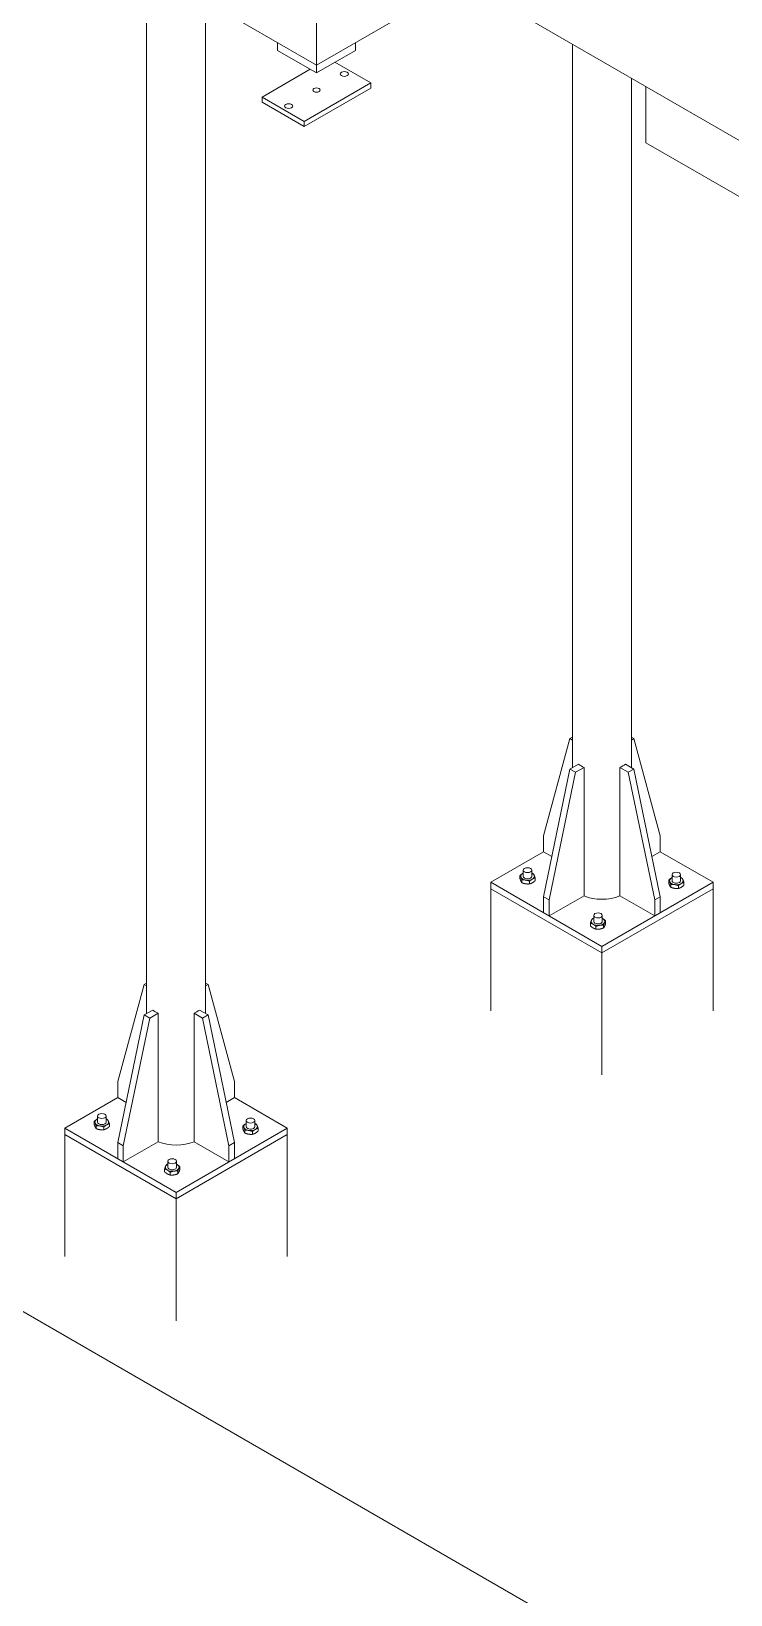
# Model space of a CAD drawing. Header units: millimetres. Extents: x -312439 to 477422, y -331570 to 212570.
# Drawn here: x 413909 to 414454, y 105990 to 107208 of the extents above; entities that cross this region are included whole.
import ezdxf

# ---------------------------------------------------------------- set-up
doc = ezdxf.new("R2010")
doc.units = ezdxf.units.MM

msp = doc.modelspace()

# ---------------------------------------------------------------- linework, layer by layer
at = {"color": 0, "linetype": 'Continuous', "lineweight": 0, "extrusion": (8.40036e-17, 0.816497, 0.57735)}
for p, q in [((411224.437, 107756.804), (414386.52, 105931.175)), ((413517.678, 107667.014), (415261.64, 106660.138)), ((414044.587, 107279.538), (414044.587, 106442.904)), ((413998.657, 107253.02), (413998.657, 106442.904)), ((414244.832, 107247.192), (414130.983, 107181.461)), ((414130.983, 107181.461), (414044.587, 107231.342)), ((414130.983, 107231.463), (414130.983, 107181.461)), ((414100.674, 107193.009), (414100.674, 107198.96)), ((414161.298, 107193.009), (414161.298, 107198.964)), ((414330.281, 107197.858), (414330.281, 106634.367)), ((414100.674, 107193.009), (414130.986, 107175.508)), ((414130.986, 107175.508), (414161.298, 107193.009)), ((414145.352, 107183.802), (414173.391, 107167.614)), ((414088.516, 107156.614), (414126.114, 107178.321)), ((414130.986, 107175.508), (414130.986, 107181.463)), ((414376.211, 107171.34), (414376.211, 106634.367)), ((414173.391, 107167.614), (414121.427, 107137.613)), ((414173.391, 107163.614), (414121.427, 107133.613)), ((414173.391, 107163.614), (414173.391, 107167.614)), ((414387.476, 107121.078), (414387.476, 107164.837)), ((414088.516, 107152.614), (414088.516, 107156.614)), ((414121.427, 107137.613), (414088.516, 107156.614)), ((414121.427, 107133.613), (414088.516, 107152.614)), ((414121.427, 107133.613), (414121.427, 107137.613)), ((414387.476, 107121.078), (414574.971, 107012.828)), ((414307.777, 106581.373), (414328.347, 106657.001)), ((414330.281, 106658.118), (414328.347, 106657.001)), ((414328.347, 106657.001), (414330.281, 106655.884)), ((414378.145, 106657.001), (414376.211, 106658.118)), ((414378.145, 106657.001), (414376.211, 106655.884)), ((414398.714, 106581.373), (414378.145, 106657.001)), ((414328.347, 106633.25), (414334.987, 106637.084)), ((414378.145, 106633.25), (414371.505, 106637.084)), ((414307.777, 106533.871), (414328.347, 106633.25)), ((414312.108, 106531.37), (414332.677, 106630.75)), ((414328.347, 106633.25), (414332.677, 106630.75)), ((414332.677, 106630.75), (414339.317, 106634.584)), ((414339.317, 106534.579), (414339.317, 106634.584)), ((414373.815, 106630.75), (414367.174, 106634.584)), ((414367.174, 106634.584), (414367.174, 106534.579)), ((414373.815, 106630.75), (414378.145, 106633.25)), ((414394.384, 106531.37), (414373.815, 106630.75)), ((414398.714, 106533.871), (414378.145, 106633.25)), ((414307.777, 106568.872), (414307.777, 106581.373)), ((414398.714, 106568.872), (414398.714, 106581.373)), ((414266.639, 106545.121), (414307.777, 106568.872)), ((414314.249, 106565.136), (414307.777, 106568.872)), ((414392.243, 106565.136), (414398.714, 106568.872)), ((414398.714, 106568.872), (414439.852, 106545.121)), ((414289.361, 106548.183), (414289.361, 106550.346)), ((414291.969, 106549.815), (414291.969, 106554.533)), ((414298.636, 106549.815), (414298.636, 106554.533)), ((414407.855, 106546.307), (414407.855, 106551.025)), ((414414.523, 106546.307), (414414.523, 106551.025)), ((414353.246, 106495.119), (414266.639, 106545.121)), ((414266.639, 106545.121), (414266.639, 106445.117)), ((414266.639, 106540.121), (414353.246, 106490.119)), ((414290.953, 106544.752), (414290.953, 106546.916)), ((414296.895, 106543.833), (414296.895, 106545.996)), ((414301.244, 106546.345), (414301.244, 106548.508)), ((414439.852, 106545.121), (414353.246, 106495.119)), ((414353.246, 106490.119), (414439.852, 106540.121)), ((414405.247, 106544.674), (414405.247, 106546.838)), ((414406.839, 106541.244), (414406.839, 106543.407)), ((414412.781, 106540.325), (414412.781, 106542.488)), ((414417.131, 106542.836), (414417.131, 106544.999)), ((414439.852, 106545.121), (414439.852, 106445.117)), ((414307.777, 106533.871), (414312.108, 106531.37)), ((414307.777, 106521.37), (414307.777, 106533.871)), ((414339.317, 106534.579), (414312.108, 106518.87)), ((414312.108, 106518.87), (414312.108, 106531.37)), ((414367.174, 106534.579), (414394.384, 106518.87)), ((414394.384, 106531.37), (414398.714, 106533.871)), ((414394.384, 106518.87), (414394.384, 106531.37)), ((414398.714, 106521.37), (414398.714, 106533.871)), ((414346.873, 106514.608), (414346.873, 106519.325)), ((414353.541, 106514.608), (414353.541, 106519.325)), ((414356.149, 106512.975), (414356.149, 106515.138)), ((414344.265, 106511.137), (414344.265, 106513.3)), ((414348.615, 106508.625), (414348.615, 106510.788)), ((414354.557, 106509.545), (414354.557, 106511.708)), ((414353.246, 106495.119), (414353.246, 106395.114)), ((413976.154, 106389.91), (413996.723, 106465.538)), ((413998.657, 106466.655), (413996.723, 106465.538)), ((413996.723, 106465.538), (413998.657, 106464.421)), ((414046.522, 106465.538), (414044.587, 106466.655)), ((414046.522, 106465.538), (414044.587, 106464.421)), ((414067.091, 106389.91), (414046.522, 106465.538)), ((413976.154, 106342.408), (413996.723, 106441.787)), ((413996.723, 106441.787), (414003.363, 106445.621)), ((413996.723, 106441.787), (414001.053, 106439.287)), ((414001.053, 106439.287), (414007.694, 106443.121)), ((414007.694, 106343.116), (414007.694, 106443.121)), ((414042.191, 106439.287), (414035.551, 106443.121)), ((414035.551, 106443.121), (414035.551, 106343.116)), ((414046.522, 106441.787), (414039.881, 106445.621)), ((414042.191, 106439.287), (414046.522, 106441.787)), ((414067.091, 106342.408), (414046.522, 106441.787)), ((413980.484, 106339.908), (414001.053, 106439.287)), ((414062.76, 106339.908), (414042.191, 106439.287)), ((413976.154, 106377.409), (413976.154, 106389.91)), ((414067.091, 106377.409), (414067.091, 106389.91)), ((413935.016, 106353.658), (413976.154, 106377.409)), ((413982.625, 106373.673), (413976.154, 106377.409)), ((414060.62, 106373.673), (414067.091, 106377.409)), ((414067.091, 106377.409), (414108.229, 106353.658)), ((413957.737, 106356.72), (413957.737, 106358.883)), ((413959.329, 106353.29), (413959.329, 106355.453)), ((413960.345, 106358.353), (413960.345, 106363.07)), ((413967.013, 106358.353), (413967.013, 106363.07)), ((413969.621, 106354.882), (413969.621, 106357.045)), ((414073.624, 106353.212), (414073.624, 106355.375)), ((414076.232, 106354.844), (414076.232, 106359.562)), ((414082.9, 106354.844), (414082.9, 106359.562)), ((414021.622, 106303.656), (413935.016, 106353.658)), ((413935.016, 106353.658), (413935.016, 106253.654)), ((413935.016, 106348.658), (414021.622, 106298.656)), ((413965.271, 106352.37), (413965.271, 106354.533)), ((414007.694, 106343.116), (413980.484, 106327.407)), ((414108.229, 106353.658), (414021.622, 106303.656)), ((414021.622, 106298.656), (414108.229, 106348.658)), ((414035.551, 106343.116), (414062.76, 106327.407)), ((414075.216, 106349.781), (414075.216, 106351.944)), ((414081.158, 106348.862), (414081.158, 106351.025)), ((414085.508, 106351.373), (414085.508, 106353.536)), ((414108.229, 106353.658), (414108.229, 106253.654)), ((413976.154, 106342.408), (413980.484, 106339.908)), ((413976.154, 106329.907), (413976.154, 106342.408)), ((413980.484, 106327.407), (413980.484, 106339.908)), ((414062.76, 106339.908), (414067.091, 106342.408)), ((414062.76, 106327.407), (414062.76, 106339.908)), ((414067.091, 106329.907), (414067.091, 106342.408)), ((414012.642, 106319.674), (414012.642, 106321.837)), ((414015.25, 106323.145), (414015.25, 106327.862)), ((414016.992, 106317.162), (414016.992, 106319.326)), ((414021.918, 106323.145), (414021.918, 106327.862)), ((414022.934, 106318.082), (414022.934, 106320.245)), ((414024.526, 106321.512), (414024.526, 106323.675)), ((414021.622, 106303.656), (414021.622, 106203.651))]:
    msp.add_line(p, q, dxfattribs=at)
at = {"color": 0, "linetype": 'Continuous', "lineweight": 0}
for centre, major_axis in [((414152.605, 107174.615), (3.215, 0)), ((414130.953, 107162.114), (2.909, 0)), ((414109.302, 107149.613), (3.215, 0)), ((414295.302, 106554.533), (-3.334, 0)), ((414411.189, 106551.025), (3.334, 0)), ((414350.207, 106519.325), (3.334, 0)), ((413963.679, 106363.07), (-3.334, 0)), ((414079.566, 106359.562), (3.334, 0)), ((414018.584, 106327.862), (3.334, 0))]:
    msp.add_ellipse(centre, major_axis=major_axis, ratio=0.57735027, dxfattribs=at)
for centre, major_axis, start_param, end_param in [((414353.246, 106645.126), (22.965, 0), 3.79325923, 4.06072241), ((414353.246, 106645.126), (-22.965, 0), 2.2224629, 2.48992608), ((414295.302, 106549.815), (5.327, 0), 2.35619449, 3.40339204), ((414295.302, 106549.815), (5.327, 0), 2.24694203, 2.35619449), ((414295.302, 106549.815), (5.327, 0), 0.26179939, 0.89465062), ((414295.302, 106549.815), (5.327, 0), 5.49778714, 6.54498469), ((414295.302, 106549.815), (5.327, 0), 3.40339204, 4.45058959), ((414295.302, 106549.815), (-3.334, 0), 0, 3.14159265), ((414295.302, 106549.815), (5.327, 0), 4.45058959, 5.49778714), ((414411.189, 106546.307), (-5.327, 0), 5.49778714, 6.54498469), ((414411.189, 106546.307), (-5.327, 0), 0.26179939, 1.30899694), ((414411.189, 106546.307), (-5.327, 0), 5.38853468, 5.49778714), ((414411.189, 106546.307), (3.334, 0), 3.14159265, 5.49778714), ((414411.189, 106546.307), (-5.327, 0), 1.30899694, 2.35619449), ((414411.189, 106546.307), (3.334, 0), 5.49778714, 6.28318531), ((414411.189, 106546.307), (-5.327, 0), 3.40339204, 4.03624328), ((414411.189, 106546.307), (-5.327, 0), 2.35619449, 3.40339204), ((414353.246, 106545.121), (-22.965, 0), 0.91912975, 2.2224629), ((414350.207, 106514.608), (5.327, 0), 2.87979327, 3.92699082), ((414350.207, 106514.608), (5.327, 0), 2.24694203, 2.87979327), ((414350.207, 106514.608), (3.334, 0), 3.14159265, 3.92699082), ((414350.207, 106514.608), (3.334, 0), 3.92699082, 6.28318531), ((414350.207, 106514.608), (5.327, 0), 4.97418837, 6.02138592), ((414350.207, 106514.608), (5.327, 0), 0.78539816, 0.89465062), ((414350.207, 106514.608), (5.327, 0), 6.02138592, 7.06858347), ((414350.207, 106514.608), (5.327, 0), 3.92699082, 4.97418837), ((414021.622, 106453.663), (22.965, 0), 3.79325923, 4.06072241), ((414021.622, 106453.663), (-22.965, 0), 2.2224629, 2.48992608), ((413963.679, 106358.353), (5.327, 0), 2.35619449, 3.40339204), ((413963.679, 106358.353), (5.327, 0), 3.40339204, 4.45058959), ((413963.679, 106358.353), (5.327, 0), 2.24694203, 2.35619449), ((413963.679, 106358.353), (-3.334, 0), 0, 3.14159265), ((413963.679, 106358.353), (5.327, 0), 4.45058959, 5.49778714), ((413963.679, 106358.353), (5.327, 0), 0.26179939, 0.89465062), ((413963.679, 106358.353), (5.327, 0), 5.49778714, 6.54498469), ((414079.566, 106354.844), (-5.327, 0), 5.49778714, 6.54498469), ((414079.566, 106354.844), (-5.327, 0), 5.38853468, 5.49778714), ((414079.566, 106354.844), (-5.327, 0), 3.40339204, 4.03624328), ((414079.566, 106354.844), (-5.327, 0), 2.35619449, 3.40339204), ((414021.622, 106353.658), (-22.965, 0), 0.91912975, 2.2224629), ((414079.566, 106354.844), (-5.327, 0), 0.26179939, 1.30899694), ((414079.566, 106354.844), (3.334, 0), 3.14159265, 5.49778714), ((414079.566, 106354.844), (-5.327, 0), 1.30899694, 2.35619449), ((414079.566, 106354.844), (3.334, 0), 5.49778714, 6.28318531), ((414018.584, 106323.145), (5.327, 0), 2.87979327, 3.92699082), ((414018.584, 106323.145), (5.327, 0), 2.24694203, 2.87979327), ((414018.584, 106323.145), (5.327, 0), 3.92699082, 4.97418837), ((414018.584, 106323.145), (3.334, 0), 3.14159265, 3.92699082), ((414018.584, 106323.145), (3.334, 0), 3.92699082, 6.28318531), ((414018.584, 106323.145), (5.327, 0), 4.97418837, 6.02138592), ((414018.584, 106323.145), (5.327, 0), 0.78539816, 0.89465062), ((414018.584, 106323.145), (5.327, 0), 6.02138592, 7.06858347)]:
    msp.add_ellipse(centre, major_axis=major_axis, ratio=0.57735027, start_param=start_param, end_param=end_param, dxfattribs=at)
for points, weights in [([(414289.361, 106550.346), (414290.526, 106551.408), (414291.535, 106551.99)], [1, 1.0379548493, 1]), ([(414290.157, 106549.019), (414289.787, 106549.815), (414289.361, 106550.346)], [1, 1.0379548493, 1]), ([(414291.535, 106551.99), (414291.751, 106552.115), (414291.969, 106552.224)], [1, 1.00788270894, 1.01249115378]), ([(414298.636, 106552.309), (414299.125, 106552.149), (414299.652, 106551.938)], [1.01660040172, 1.01226104367, 1]), ([(414299.652, 106551.938), (414300.079, 106551.408), (414300.448, 106550.612)], [1, 1.0379548493, 1]), ([(414300.448, 106550.612), (414300.818, 106549.815), (414301.244, 106548.508)], [1, 1.0379548493, 1]), ([(414289.361, 106548.183), (414289.787, 106546.875), (414290.157, 106546.079)], [1, 1.0379548493, 1]), ([(414290.953, 106546.916), (414290.526, 106548.223), (414290.157, 106549.019)], [1, 1.0379548493, 1]), ([(414290.157, 106546.079), (414290.526, 106545.283), (414290.953, 106544.752)], [1, 1.0379548493, 1]), ([(414293.924, 106546.845), (414292.545, 106547.058), (414290.953, 106546.916)], [1, 1.0379548493, 1]), ([(414290.953, 106544.752), (414292.545, 106544.118), (414293.924, 106543.904)], [1, 1.0379548493, 1]), ([(414296.895, 106545.996), (414295.302, 106546.631), (414293.924, 106546.845)], [1, 1.0379548493, 1]), ([(414293.924, 106543.904), (414295.302, 106543.691), (414296.895, 106543.833)], [1, 1.0379548493, 1]), ([(414299.07, 106547.641), (414298.06, 106547.058), (414296.895, 106545.996)], [1, 1.0379548493, 1]), ([(414296.895, 106543.833), (414298.06, 106544.118), (414299.07, 106544.7)], [1, 1.0379548493, 1]), ([(414301.244, 106548.508), (414300.079, 106548.223), (414299.07, 106547.641)], [1, 1.0379548493, 1]), ([(414299.07, 106544.7), (414300.079, 106545.283), (414301.244, 106546.345)], [1, 1.0379548493, 1]), ([(414405.247, 106546.838), (414406.413, 106547.899), (414407.422, 106548.482)], [1, 1.0379548493, 1]), ([(414406.043, 106545.511), (414405.674, 106546.307), (414405.247, 106546.838)], [1, 1.0379548493, 1]), ([(414405.247, 106544.674), (414405.674, 106543.367), (414406.043, 106542.571)], [1, 1.0379548493, 1]), ([(414406.839, 106543.407), (414406.413, 106544.715), (414406.043, 106545.511)], [1, 1.0379548493, 1]), ([(414406.043, 106542.571), (414406.413, 106541.775), (414406.839, 106541.244)], [1, 1.0379548493, 1]), ([(414409.81, 106543.336), (414408.432, 106543.549), (414406.839, 106543.407)], [1, 1.0379548493, 1]), ([(414406.839, 106541.244), (414408.432, 106540.609), (414409.81, 106540.396)], [1, 1.0379548493, 1]), ([(414407.422, 106548.482), (414407.638, 106548.606), (414407.855, 106548.715)], [1, 1.00788270894, 1.01249115378]), ([(414412.781, 106542.488), (414411.189, 106543.123), (414409.81, 106543.336)], [1, 1.0379548493, 1]), ([(414409.81, 106540.396), (414411.189, 106540.182), (414412.781, 106540.325)], [1, 1.0379548493, 1]), ([(414414.956, 106544.132), (414413.947, 106543.549), (414412.781, 106542.488)], [1, 1.0379548493, 1]), ([(414412.781, 106540.325), (414413.947, 106540.609), (414414.956, 106541.192)], [1, 1.0379548493, 1]), ([(414414.523, 106548.8), (414415.012, 106548.64), (414415.539, 106548.43)], [1.01660040172, 1.01226104367, 1]), ([(414417.131, 106544.999), (414415.966, 106544.715), (414414.956, 106544.132)], [1, 1.0379548493, 1]), ([(414414.956, 106541.192), (414415.966, 106541.775), (414417.131, 106542.836)], [1, 1.0379548493, 1]), ([(414415.539, 106548.43), (414415.966, 106547.899), (414416.335, 106547.103)], [1, 1.0379548493, 1]), ([(414416.335, 106547.103), (414416.705, 106546.307), (414417.131, 106544.999)], [1, 1.0379548493, 1]), ([(414344.265, 106513.3), (414344.692, 106514.608), (414345.061, 106515.404)], [1, 1.0379548493, 1]), ([(414345.061, 106515.404), (414345.431, 106516.2), (414345.857, 106516.73)], [1, 1.0379548493, 1]), ([(414345.857, 106516.73), (414346.385, 106516.941), (414346.873, 106517.101)], [1, 1.01226104367, 1.01660040172]), ([(414353.541, 106517.016), (414353.758, 106516.907), (414353.974, 106516.782)], [1.01249115378, 1.00788270894, 1]), ([(414353.974, 106516.782), (414354.984, 106516.2), (414356.149, 106515.138)], [1, 1.0379548493, 1]), ([(414355.353, 106513.811), (414354.984, 106513.015), (414354.557, 106511.708)], [1, 1.0379548493, 1]), ([(414356.149, 106515.138), (414355.723, 106514.608), (414355.353, 106513.811)], [1, 1.0379548493, 1]), ([(414346.44, 106512.433), (414345.431, 106513.015), (414344.265, 106513.3)], [1, 1.0379548493, 1]), ([(414344.265, 106511.137), (414345.431, 106510.075), (414346.44, 106509.493)], [1, 1.0379548493, 1]), ([(414348.615, 106510.788), (414347.45, 106511.85), (414346.44, 106512.433)], [1, 1.0379548493, 1]), ([(414346.44, 106509.493), (414347.45, 106508.91), (414348.615, 106508.625)], [1, 1.0379548493, 1]), ([(414351.586, 106511.637), (414350.207, 106511.423), (414348.615, 106510.788)], [1, 1.0379548493, 1]), ([(414348.615, 106508.625), (414350.207, 106508.483), (414351.586, 106508.696)], [1, 1.0379548493, 1]), ([(414354.557, 106511.708), (414352.965, 106511.85), (414351.586, 106511.637)], [1, 1.0379548493, 1]), ([(414351.586, 106508.696), (414352.965, 106508.91), (414354.557, 106509.545)], [1, 1.0379548493, 1]), ([(414354.557, 106509.545), (414354.984, 106510.075), (414355.353, 106510.871)], [1, 1.0379548493, 1]), ([(414355.353, 106510.871), (414355.723, 106511.667), (414356.149, 106512.975)], [1, 1.0379548493, 1]), ([(413957.737, 106358.883), (413958.903, 106359.945), (413959.912, 106360.527)], [1, 1.0379548493, 1]), ([(413958.533, 106357.556), (413958.164, 106358.353), (413957.737, 106358.883)], [1, 1.0379548493, 1]), ([(413957.737, 106356.72), (413958.164, 106355.412), (413958.533, 106354.616)], [1, 1.0379548493, 1]), ([(413959.329, 106355.453), (413958.903, 106356.76), (413958.533, 106357.556)], [1, 1.0379548493, 1]), ([(413962.3, 106355.382), (413960.921, 106355.595), (413959.329, 106355.453)], [1, 1.0379548493, 1]), ([(413959.912, 106360.527), (413960.128, 106360.652), (413960.345, 106360.761)], [1, 1.00788270894, 1.01249115378]), ([(413965.271, 106354.533), (413963.679, 106355.168), (413962.3, 106355.382)], [1, 1.0379548493, 1]), ([(413967.446, 106356.178), (413966.437, 106355.595), (413965.271, 106354.533)], [1, 1.0379548493, 1]), ([(413967.013, 106360.846), (413967.501, 106360.686), (413968.029, 106360.475)], [1.01660040172, 1.01226104367, 1]), ([(413969.621, 106357.045), (413968.455, 106356.76), (413967.446, 106356.178)], [1, 1.0379548493, 1]), ([(413968.029, 106360.475), (413968.455, 106359.945), (413968.825, 106359.149)], [1, 1.0379548493, 1]), ([(413968.825, 106359.149), (413969.194, 106358.353), (413969.621, 106357.045)], [1, 1.0379548493, 1]), ([(414073.624, 106355.375), (414074.789, 106356.436), (414075.799, 106357.019)], [1, 1.0379548493, 1]), ([(414074.42, 106354.048), (414074.05, 106354.844), (414073.624, 106355.375)], [1, 1.0379548493, 1]), ([(414075.799, 106357.019), (414076.015, 106357.144), (414076.232, 106357.252)], [1, 1.00788270894, 1.01249115378]), ([(414082.9, 106357.337), (414083.388, 106357.177), (414083.916, 106356.967)], [1.01660040172, 1.01226104367, 1]), ([(414083.916, 106356.967), (414084.342, 106356.436), (414084.712, 106355.64)], [1, 1.0379548493, 1]), ([(414084.712, 106355.64), (414085.081, 106354.844), (414085.508, 106353.536)], [1, 1.0379548493, 1]), ([(413958.533, 106354.616), (413958.903, 106353.82), (413959.329, 106353.29)], [1, 1.0379548493, 1]), ([(413959.329, 106353.29), (413960.921, 106352.655), (413962.3, 106352.441)], [1, 1.0379548493, 1]), ([(413962.3, 106352.441), (413963.679, 106352.228), (413965.271, 106352.37)], [1, 1.0379548493, 1]), ([(413965.271, 106352.37), (413966.437, 106352.655), (413967.446, 106353.238)], [1, 1.0379548493, 1]), ([(413967.446, 106353.238), (413968.455, 106353.82), (413969.621, 106354.882)], [1, 1.0379548493, 1]), ([(414073.624, 106353.212), (414074.05, 106351.904), (414074.42, 106351.108)], [1, 1.0379548493, 1]), ([(414075.216, 106351.944), (414074.789, 106353.252), (414074.42, 106354.048)], [1, 1.0379548493, 1]), ([(414074.42, 106351.108), (414074.789, 106350.312), (414075.216, 106349.781)], [1, 1.0379548493, 1]), ([(414078.187, 106351.873), (414076.808, 106352.086), (414075.216, 106351.944)], [1, 1.0379548493, 1]), ([(414075.216, 106349.781), (414076.808, 106349.146), (414078.187, 106348.933)], [1, 1.0379548493, 1]), ([(414081.158, 106351.025), (414079.566, 106351.66), (414078.187, 106351.873)], [1, 1.0379548493, 1]), ([(414078.187, 106348.933), (414079.566, 106348.72), (414081.158, 106348.862)], [1, 1.0379548493, 1]), ([(414083.333, 106352.669), (414082.323, 106352.086), (414081.158, 106351.025)], [1, 1.0379548493, 1]), ([(414081.158, 106348.862), (414082.323, 106349.146), (414083.333, 106349.729)], [1, 1.0379548493, 1]), ([(414085.508, 106353.536), (414084.342, 106353.252), (414083.333, 106352.669)], [1, 1.0379548493, 1]), ([(414083.333, 106349.729), (414084.342, 106350.312), (414085.508, 106351.373)], [1, 1.0379548493, 1]), ([(414012.642, 106321.837), (414013.068, 106323.145), (414013.438, 106323.941)], [1, 1.0379548493, 1]), ([(414014.817, 106320.97), (414013.807, 106321.552), (414012.642, 106321.837)], [1, 1.0379548493, 1]), ([(414012.642, 106319.674), (414013.807, 106318.612), (414014.817, 106318.03)], [1, 1.0379548493, 1]), ([(414013.438, 106323.941), (414013.807, 106324.737), (414014.234, 106325.267)], [1, 1.0379548493, 1]), ([(414014.234, 106325.267), (414014.761, 106325.478), (414015.25, 106325.638)], [1, 1.01226104367, 1.01660040172]), ([(414016.992, 106319.326), (414015.826, 106320.387), (414014.817, 106320.97)], [1, 1.0379548493, 1]), ([(414019.963, 106320.174), (414018.584, 106319.96), (414016.992, 106319.326)], [1, 1.0379548493, 1]), ([(414022.934, 106320.245), (414021.341, 106320.387), (414019.963, 106320.174)], [1, 1.0379548493, 1]), ([(414021.918, 106325.553), (414022.135, 106325.444), (414022.351, 106325.32)], [1.01249115378, 1.00788270894, 1]), ([(414022.351, 106325.32), (414023.36, 106324.737), (414024.526, 106323.675)], [1, 1.0379548493, 1]), ([(414023.73, 106322.349), (414023.36, 106321.552), (414022.934, 106320.245)], [1, 1.0379548493, 1]), ([(414022.934, 106318.082), (414023.36, 106318.612), (414023.73, 106319.408)], [1, 1.0379548493, 1]), ([(414024.526, 106323.675), (414024.099, 106323.145), (414023.73, 106322.349)], [1, 1.0379548493, 1]), ([(414023.73, 106319.408), (414024.099, 106320.205), (414024.526, 106321.512)], [1, 1.0379548493, 1]), ([(414014.817, 106318.03), (414015.826, 106317.447), (414016.992, 106317.162)], [1, 1.0379548493, 1]), ([(414016.992, 106317.162), (414018.584, 106317.02), (414019.963, 106317.234)], [1, 1.0379548493, 1]), ([(414019.963, 106317.234), (414021.341, 106317.447), (414022.934, 106318.082)], [1, 1.0379548493, 1])]:
    msp.add_rational_spline(points, weights, degree=2, dxfattribs=at)

doc.saveas('drawing.dxf')
